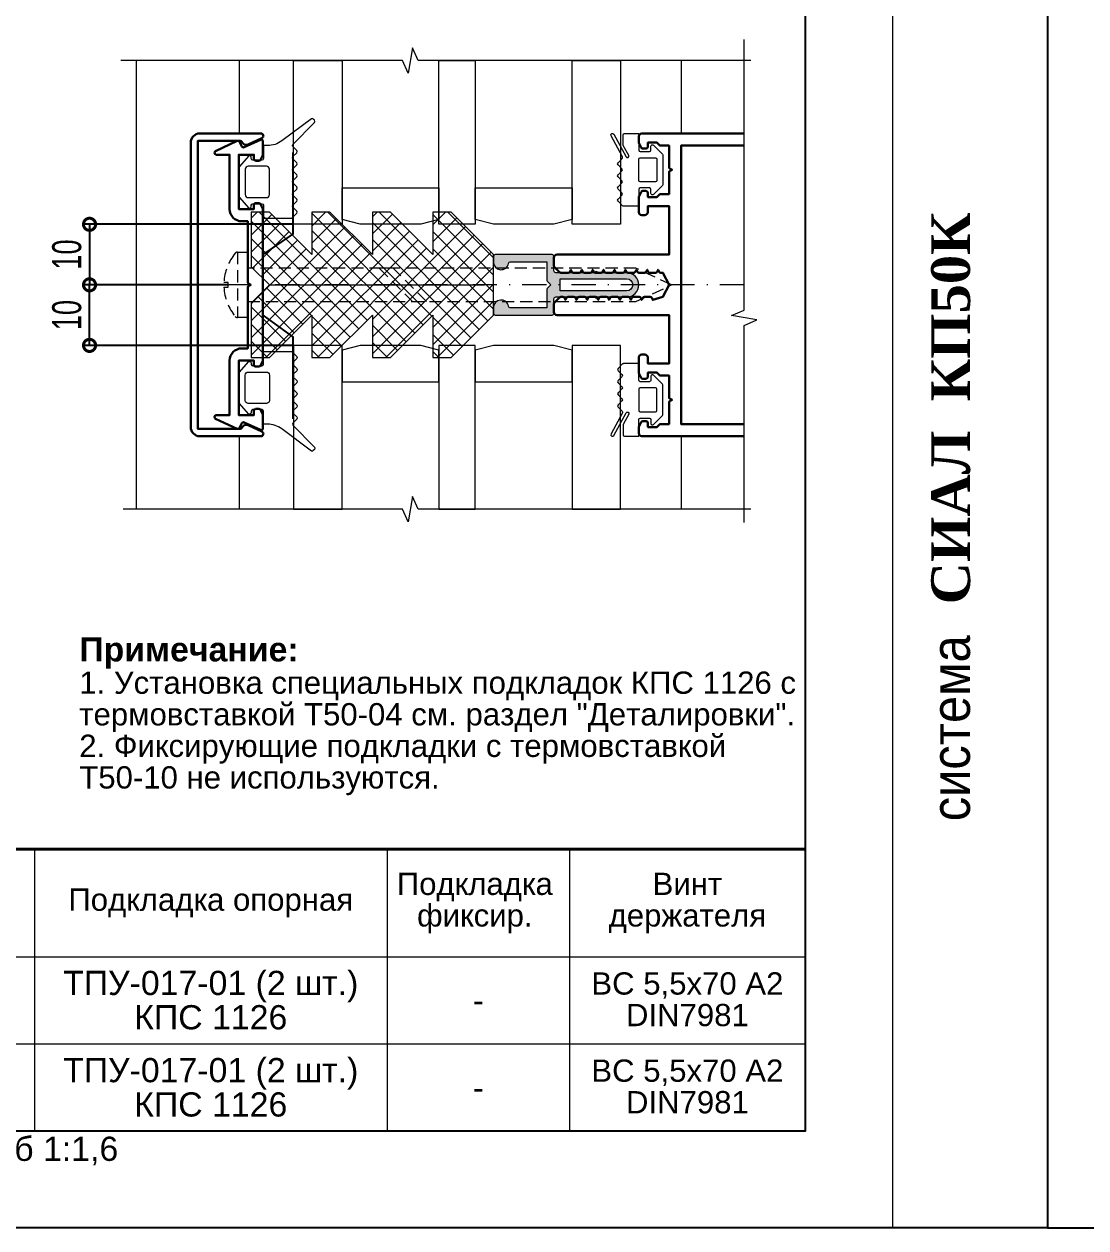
# Model space of a CAD drawing. Extents: x -37 to 8820, y -336 to 478.
# Drawn here: x 2624.4 to 2734, y 0 to 124.3 of the extents above; entities that cross this region are included whole.
import ezdxf
from ezdxf.enums import TextEntityAlignment as Align

# ---------------------------------------------------------------- set-up
doc = ezdxf.new("R2010")
doc.units = 0
doc.header["$LTSCALE"] = 5
doc.linetypes.add('DASHDOT', pattern=[1, 0.5, -0.25, 0, -0.25])
doc.linetypes.add('HIDDEN', pattern=[0.375, 0.25, -0.125])
doc.layers.get('0').update_dxf_attribs({"linetype": 'CONTINUOUS', "lineweight": 30})
doc.layers.get('DEFPOINTS').update_dxf_attribs({"linetype": 'CONTINUOUS'})
for name, color, linetype, lineweight in [('1', 6, 'DASHDOT', 13), ('2', 3, 'HIDDEN', 13), ('Dimentions', 5, 'CONTINUOUS', 15), ('Glass', 5, 'CONTINUOUS', 20), ('Герлен', 7, 'CONTINUOUS', 60), ('Зигзаг', 1, 'CONTINUOUS', 15), ('Конструкции', 252, 'CONTINUOUS', 20), ('Рамки', 1, 'CONTINUOUS', 15), ('Текстовый', 7, 'CONTINUOUS', 9), ('Уплотнители', 1, 'CONTINUOUS', 20), ('Штриховка', 1, 'CONTINUOUS', 5)]:
    doc.layers.add(name, color=color, linetype=linetype, lineweight=lineweight)
doc.layers.add('Скрытые', color=14, linetype='CONTINUOUS', plot=False)
doc.styles.add('3', font='RUSS.SHX', dxfattribs={"width": 0.7, "height": 3})
doc.styles.add('Каталожный', font='arial.ttf', dxfattribs={"height": 2.5})
doc.styles.add('Фирм', font='arial.ttf', dxfattribs={"height": 3.5})
doc.styles.add('Фирм5', font='timesbd.ttf', dxfattribs={"height": 4})
doc.dimstyles.new('MX1_6', dxfattribs={"dimtxt": 3, "dimasz": 2.5, "dimexe": 0.5, "dimexo": 0, "dimgap": 0.8, "dimtad": 1, "dimlfac": 1.6, "dimdsep": 46, "dimtxsty": '3', "dimcen": 0, "dimclrd": 256, "dimclre": 256, "dimclrt": 256, "dimaunit": 1, "dimadec": 0, "dimazin": 0, "dimtfac": 1, "dimtmove": 0, "dimatfit": 1, "dimfxl": 1, "dimtvp": 1, "dimtolj": 1, "dimtzin": 0, "dimarcsym": 0})

# ---------------------------------------------------------------- blocks, each defined once
blk = doc.blocks.new('_DotSmall')
at = {"color": 0, "linetype": 'ByBlock', "const_width": 0.5}
blk.add_lwpolyline([(-0.0625, 0, 1), (0.0625, 0, 1)], format="xyb", close=True, dxfattribs=at)
blk = doc.blocks.new('*D1209')
at = {"layer": 'DEFPOINTS', "color": 0, "linetype": 'Continuous', "transparency": 16777216}
for p in [(2652.19, 103.6), (2631.12, 97.35), (2645.31, 97.35)]:
    blk.add_point(p, dxfattribs=at)
at = {"layer": 'Dimentions', "linetype": 'Continuous', "lineweight": -2, "transparency": 16777216}
for p, q in [((2652.19, 103.6), (2630.62, 103.6)), ((2631.12, 103.6), (2631.12, 97.35)), ((2645.31, 97.35), (2630.62, 97.35))]:
    blk.add_line(p, q, dxfattribs=at)
at = {"layer": 'Dimentions', "linetype": 'Continuous', "lineweight": -2, "transparency": 16777216, "xscale": 2.5, "yscale": 2.5, "zscale": 2.5}
for p, rotation in [((2631.12, 103.6), 90), ((2631.12, 97.35), 270)]:
    blk.add_blockref('_DotSmall', p, dxfattribs=dict(at, rotation=rotation))
at = {"layer": 'Dimentions', "linetype": 'Continuous', "transparency": 16777216, "insert": (2628.78, 100.48), "char_height": 3, "attachment_point": 5, "rotation": 90, "style": '3'}
blk.add_mtext('\\A1;10', dxfattribs=at)
blk = doc.blocks.new('*D218')
at = {"layer": 'DEFPOINTS', "color": 0, "linetype": 'Continuous', "transparency": 16777216}
for p in [(2631.12, 97.35), (2645.31, 97.35), (2652.19, 91.1)]:
    blk.add_point(p, dxfattribs=at)
at = {"layer": 'Dimentions', "linetype": 'Continuous', "lineweight": -2, "transparency": 16777216}
for p, q in [((2645.31, 97.35), (2630.62, 97.35)), ((2631.12, 91.1), (2631.12, 97.35)), ((2652.19, 91.1), (2630.62, 91.1))]:
    blk.add_line(p, q, dxfattribs=at)
at = {"layer": 'Dimentions', "linetype": 'Continuous', "lineweight": -2, "transparency": 16777216, "xscale": 2.5, "yscale": 2.5, "zscale": 2.5}
for p, rotation in [((2631.12, 97.35), 90), ((2631.12, 91.1), 270)]:
    blk.add_blockref('_DotSmall', p, dxfattribs=dict(at, rotation=rotation))
at = {"layer": 'Dimentions', "linetype": 'Continuous', "transparency": 16777216, "insert": (2628.78, 94.23), "char_height": 3, "attachment_point": 5, "rotation": 90, "style": '3'}
blk.add_mtext('\\A1;10', dxfattribs=at)

msp = doc.modelspace()

# ---------------------------------------------------------------- hatches: boundary and pattern name
at = {"layer": 'Штриховка', "lineweight": 5}
h = msp.add_hatch(dxfattribs=at)
h.set_pattern_fill('NET', color=256, scale=10, angle=-45, style=0)
h.set_pattern_definition([(315, (5360.2873, 5173.15), (0.88388348, 0.88388348), []), (45, (5360.2873, 5173.15), (-0.88388348, 0.88388348), [])])
h.paths.add_polyline_path([(2647.8145, 95.476), (2647.8145, 89.851), (2649.6895, 89.851), (2654.0645, 94.226), (2654.0645, 89.851), (2655.9395, 89.851), (2660.3145, 94.226), (2660.3145, 89.851), (2662.1895, 89.851), (2666.5645, 94.226), (2666.5645, 89.851), (2668.4395, 89.851), (2672.8145, 94.226), (2672.8145, 100.476), (2668.4395, 104.851), (2666.5645, 104.851), (2666.5645, 100.476), (2662.1895, 104.851), (2660.3145, 104.851), (2660.3145, 100.476), (2655.9395, 104.851), (2654.0645, 104.851), (2654.0645, 100.476), (2649.6895, 104.851), (2647.8145, 104.851), (2647.8145, 99.226), (2649.6895, 97.351)])
at = {"layer": 'Штриховка'}
h = msp.add_hatch(color=256, dxfattribs=at)
edge = h.paths.add_edge_path(flags=16)
edge.add_line((2679.6867, 97.976), (2686.5617, 97.976))
edge.add_arc((2686.5617, 97.351), 0.625, -90, 90, ccw=False)
edge.add_line((2686.5617, 96.726), (2679.6867, 96.726))
edge.add_line((2679.6867, 96.726), (2679.6867, 97.976))
edge = h.paths.add_edge_path()
edge.add_arc((2673.5929, 95.0072), 0.7812, 9.281799, 180)
edge.add_line((2672.8117, 95.0072), (2672.8117, 94.4135))
edge.add_arc((2672.9992, 94.4135), 0.1875, 180, 270)
edge.add_line((2672.9992, 94.226), (2678.8742, 94.226))
edge.add_arc((2678.8742, 94.4135), 0.1875, 270, 360)
edge.add_line((2679.0617, 94.4135), (2679.0617, 95.9135))
edge.add_arc((2679.2492, 95.9135), 0.1875, 90, 180, ccw=False)
edge.add_line((2679.2492, 96.101), (2683.3117, 96.101))
edge.add_arc((2683.4367, 96.101), 0.125, 180, 360)
edge.add_line((2683.5617, 96.101), (2686.5617, 96.101))
edge.add_arc((2686.5617, 97.351), 1.25, 270, 450)
edge.add_line((2686.5617, 98.601), (2683.5617, 98.601))
edge.add_arc((2683.4367, 98.601), 0.125, 0, 180)
edge.add_line((2683.3117, 98.601), (2679.2492, 98.601))
edge.add_arc((2679.2492, 98.7885), 0.1875, 180, 270, ccw=False)
edge.add_line((2679.0617, 98.7885), (2679.0617, 100.2885))
edge.add_arc((2678.8742, 100.2885), 0.1875, 0, 90)
edge.add_line((2678.8742, 100.476), (2672.9992, 100.476))
edge.add_arc((2672.9992, 100.2885), 0.1875, 90, 180)
edge.add_line((2672.8117, 100.2885), (2672.8117, 99.6947))
edge.add_arc((2673.5929, 99.6947), 0.7812, 180, 350.718201)
edge.add_arc((2674.549, 99.5385), 0.1875, 90, 170.718201, ccw=False)
edge.add_line((2674.549, 99.726), (2678.3117, 99.726))
edge.add_line((2678.3117, 99.726), (2678.3117, 97.8662))
edge.add_arc((2678.4992, 97.8662), 0.1875, 180, 225)
edge.add_line((2678.3666, 97.7336), (2678.7492, 97.351))
edge.add_line((2678.7492, 97.351), (2678.3666, 96.9684))
edge.add_arc((2678.4992, 96.8358), 0.1875, 135, 180)
edge.add_line((2678.3117, 96.8358), (2678.3117, 94.976))
edge.add_line((2678.3117, 94.976), (2674.549, 94.976))
edge.add_arc((2674.549, 95.1635), 0.1875, 189.281799, 270, ccw=False)

# ---------------------------------------------------------------- linework, layer by layer
for points in [[(2641.5617, 82.6635), (2641.5617, 112.0385, -0.41421356), (2642.4992, 112.976), (2648.8117, 112.976, -0.80258485), (2648.9173, 112.4994), (2647.4807, 111.8295, -0.40155944), (2646.9076, 112.0241, 0.27973928), (2646.575, 112.226), (2642.3117, 112.226), (2642.3117, 82.476), (2646.575, 82.476, 0.27973928), (2646.9076, 82.6779, -0.40155944), (2647.4807, 82.8725), (2648.9173, 82.2026, -0.80258485), (2648.8117, 81.726), (2642.4992, 81.726, -0.41421356)], [(2649.0165, 89.5828, -0.11643382), (2648.9967, 89.4989), (2648.7558, 89.0171, -0.28407904), (2648.5881, 88.9135), (2648.2665, 88.9135, -0.41421356), (2648.079, 89.101), (2648.079, 89.5385), (2646.5165, 89.5385), (2646.5165, 83.9135), (2648.079, 83.9135), (2648.079, 84.351, -0.41421356), (2648.2665, 84.5385), (2648.5881, 84.5385, -0.28407904), (2648.7558, 84.4348), (2648.9967, 83.9531, -0.11643382), (2649.0165, 83.8692), (2649.0165, 82.5385, -0.54861879), (2648.7498, 82.3686), (2647.0809, 83.1468, 0.41421356), (2646.8318, 83.0561), (2646.6117, 82.5843, -0.41421356), (2646.3626, 82.4936), (2644.1248, 83.5371, -0.29147342), (2644.0165, 83.707), (2644.0165, 83.726, -0.41421356), (2644.204, 83.9135), (2645.579, 83.9135), (2645.579, 89.5385, -0.41421356), (2646.829, 90.7885), (2647.454, 90.7885), (2647.454, 97.0789, -0.28407904), (2647.5577, 97.2466), (2647.7665, 97.351), (2647.5577, 97.4554, -0.28407904), (2647.454, 97.6231), (2647.454, 103.9135), (2646.829, 103.9135, -0.41421356), (2645.579, 105.1635), (2645.579, 110.7885), (2644.204, 110.7885, -0.41421356), (2644.0165, 110.976), (2644.0165, 110.995, -0.29147342), (2644.1248, 111.1649), (2646.3626, 112.2084, -0.41421356), (2646.6117, 112.1177), (2646.8318, 111.6459, 0.41421356), (2647.0809, 111.5552), (2648.7498, 112.3334, -0.54861879), (2649.0165, 112.1635), (2649.0165, 110.8328, -0.11643382), (2648.9967, 110.7489), (2648.7558, 110.2671, -0.28407904), (2648.5881, 110.1635), (2648.2665, 110.1635, -0.41421356), (2648.079, 110.351), (2648.079, 110.7885), (2646.5165, 110.7885), (2646.5165, 105.1635), (2648.079, 105.1635), (2648.079, 105.601, -0.41421356), (2648.2665, 105.7885), (2648.5881, 105.7885, -0.28407904), (2648.7558, 105.6848), (2648.9967, 105.2031, -0.11643382), (2649.0165, 105.1192)]]:
    msp.add_lwpolyline(points, format="xyb", close=True)
msp.add_lwpolyline([(2698.6768, 81.726), (2688.1242, 81.726, -0.41421356), (2687.8117, 82.0385), (2687.8117, 82.6192, -0.11643382), (2687.8315, 82.7031), (2688.0723, 83.1848, -0.28407904), (2688.2401, 83.2885), (2688.5617, 83.2885, -0.41421356), (2688.7492, 83.101), (2688.7492, 82.6635), (2689.6867, 82.6635), (2689.9443, 82.9211, -0.19891237), (2690.0768, 82.976), (2690.9367, 82.976), (2690.9367, 85.2039, -0.28407904), (2691.0403, 85.3716), (2691.2492, 85.476), (2691.0403, 85.5804, -0.28407904), (2690.9367, 85.7481), (2690.9367, 87.976), (2690.0768, 87.976, -0.19891237), (2689.9443, 88.0309), (2689.6867, 88.2885), (2688.7492, 88.2885), (2688.7492, 87.851, -0.41421356), (2688.5617, 87.6635), (2688.2401, 87.6635, -0.28407904), (2688.0723, 87.7671), (2687.8315, 88.2489, -0.11643382), (2687.8117, 88.3328), (2687.8117, 89.851, -0.41421356), (2688.1242, 90.1635), (2688.4367, 90.1635, -0.41421356), (2688.7492, 89.851), (2688.7492, 89.226), (2690.9367, 89.226), (2690.9367, 94.226), (2679.3742, 94.226, -0.41421356), (2679.0617, 94.5385), (2679.0617, 95.3983, -0.19891237), (2679.1166, 95.5309), (2679.6318, 96.0461, -0.19891237), (2679.7643, 96.101), (2679.977, 96.101, -0.28407904), (2680.1447, 95.9973), (2680.2492, 95.7885), (2680.3536, 95.9973, -0.28407904), (2680.5213, 96.101), (2681.102, 96.101, -0.28407904), (2681.2697, 95.9973), (2681.3742, 95.7885), (2681.4786, 95.9973, -0.28407904), (2681.6463, 96.101), (2682.227, 96.101, -0.28407904), (2682.3947, 95.9973), (2682.4992, 95.7885), (2682.6036, 95.9973, -0.28407904), (2682.7713, 96.101), (2683.352, 96.101, -0.28407904), (2683.5197, 95.9973), (2683.6242, 95.7885), (2683.7286, 95.9973, -0.28407904), (2683.8963, 96.101), (2684.477, 96.101, -0.28407904), (2684.6447, 95.9973), (2684.7492, 95.7885), (2684.8536, 95.9973, -0.28407904), (2685.0213, 96.101), (2685.602, 96.101, -0.28407904), (2685.7697, 95.9973), (2685.8742, 95.7885), (2685.9786, 95.9973, -0.28407904), (2686.1463, 96.101), (2686.727, 96.101, -0.28407904), (2686.8947, 95.9973), (2686.9992, 95.7885), (2687.1036, 95.9973, -0.28407904), (2687.2713, 96.101), (2687.852, 96.101, -0.28407904), (2688.0197, 95.9973), (2688.1242, 95.7885), (2688.2286, 95.9973, -0.28407904), (2688.3963, 96.101), (2688.977, 96.101, -0.28407904), (2689.1447, 95.9973), (2689.2492, 95.7885), (2690.3117, 96.101), (2690.9367, 97.351), (2690.3117, 98.601), (2690.0838, 98.601, -0.28407904), (2689.9161, 98.7046), (2689.8117, 98.9135), (2689.7072, 98.7046, -0.28407904), (2689.5395, 98.601), (2688.9588, 98.601, -0.28407904), (2688.7911, 98.7046), (2688.6867, 98.9135), (2688.5822, 98.7046, -0.28407904), (2688.4145, 98.601), (2687.8338, 98.601, -0.28407904), (2687.6661, 98.7046), (2687.5617, 98.9135), (2687.4572, 98.7046, -0.28407904), (2687.2895, 98.601), (2686.7088, 98.601, -0.28407904), (2686.5411, 98.7046), (2686.4367, 98.9135), (2686.3322, 98.7046, -0.28407904), (2686.1645, 98.601), (2685.5838, 98.601, -0.28407904), (2685.4161, 98.7046), (2685.3117, 98.9135), (2685.2072, 98.7046, -0.28407904), (2685.0395, 98.601), (2684.4588, 98.601, -0.28407904), (2684.2911, 98.7046), (2684.1867, 98.9135), (2684.0822, 98.7046, -0.28407904), (2683.9145, 98.601), (2683.3338, 98.601, -0.28407904), (2683.1661, 98.7046), (2683.0617, 98.9135), (2682.9572, 98.7046, -0.28407904), (2682.7895, 98.601), (2682.2088, 98.601, -0.28407904), (2682.0411, 98.7046), (2681.9367, 98.9135), (2681.8322, 98.7046, -0.28407904), (2681.6645, 98.601), (2681.0838, 98.601, -0.28407904), (2680.9161, 98.7046), (2680.8117, 98.9135), (2680.7072, 98.7046, -0.28407904), (2680.5395, 98.601), (2679.7643, 98.601, -0.19891237), (2679.6318, 98.6559), (2679.1166, 99.1711, -0.19891237), (2679.0617, 99.3037), (2679.0617, 100.1635, -0.41421356), (2679.3742, 100.476), (2690.9367, 100.476), (2690.9367, 105.476), (2688.7492, 105.476), (2688.7492, 104.851, -0.41421356), (2688.4367, 104.5385), (2688.1242, 104.5385, -0.41421356), (2687.8117, 104.851), (2687.8117, 106.3692, -0.11643382), (2687.8315, 106.4531), (2688.0723, 106.9348, -0.28407904), (2688.2401, 107.0385), (2688.5617, 107.0385, -0.41421356), (2688.7492, 106.851), (2688.7492, 106.4135), (2689.6867, 106.4135), (2689.9443, 106.6711, -0.19891237), (2690.0768, 106.726), (2690.9367, 106.726), (2690.9367, 108.9539, -0.28407904), (2691.0403, 109.1216), (2691.2492, 109.226), (2691.0403, 109.3304, -0.28407904), (2690.9367, 109.4981), (2690.9367, 111.726), (2690.0768, 111.726, -0.19891237), (2689.9443, 111.7809), (2689.6867, 112.0385), (2688.7492, 112.0385), (2688.7492, 111.601, -0.41421356), (2688.5617, 111.4135), (2688.2401, 111.4135, -0.28407904), (2688.0723, 111.5171), (2687.8315, 111.9989, -0.11643382), (2687.8117, 112.0828), (2687.8117, 112.6635, -0.41421356), (2688.1242, 112.976), (2698.6768, 112.976)], format="xyb")
msp.add_lwpolyline([(2698.6768, 82.976), (2692.1867, 82.976), (2692.1867, 111.726), (2698.6768, 111.726)])
at = {"layer": '1'}
msp.add_line((2698.6768, 97.351), (2645.3117, 97.351), dxfattribs=at)
at = {"layer": '2'}
msp.add_line((2646.398, 100.726), (2646.398, 93.976), dxfattribs=at)
msp.add_lwpolyline([(2644.9912, 97.5966, -0.16184886), (2646.157, 100.6124, -0.22388754), (2646.398, 100.726), (2647.4541, 100.726), (2647.4541, 93.976), (2646.398, 93.976, -0.22388754), (2646.157, 94.0896, -0.16184886), (2644.9912, 97.1054), (2645.4289, 97.1054), (2645.4289, 97.5966)], format="xyb", close=True, dxfattribs=at)
for points in [[(2647.4541, 95.6322), (2687.5182, 95.6322), (2691.2041, 97.351), (2687.5182, 99.0697), (2647.4541, 99.0697)], [(2661.024, 99.0697), (2664.4615, 95.6322), (2665.8937, 95.6322), (2662.4562, 99.0697)]]:
    msp.add_lwpolyline(points, close=True, dxfattribs=at)
at = {"layer": 'Dimentions', "linetype": 'Continuous'}
msp.add_line((2714, 297), (2714, 0), dxfattribs=at)
at = {"layer": 'Glass'}
for points in [[(2652.1867, 103.601), (2652.1867, 120.5062), (2657.1867, 120.5062), (2657.1867, 103.601)], [(2670.9367, 120.5062), (2670.9367, 103.601), (2667.1867, 103.601), (2667.1867, 120.5062)], [(2680.9367, 103.601), (2680.9367, 120.5062), (2685.9367, 120.5062), (2685.9367, 103.601)], [(2657.1867, 104.1034), (2657.1867, 107.351), (2667.1867, 107.351), (2667.1867, 104.1034), (2665.3117, 103.601), (2659.0617, 103.601)], [(2670.9367, 104.1034), (2670.9367, 107.351), (2680.9367, 107.351), (2680.9367, 104.1034), (2679.0617, 103.601), (2672.8117, 103.601)], [(2652.1867, 91.101), (2652.1867, 74.1958), (2657.1867, 74.1958), (2657.1867, 91.101)], [(2657.1867, 90.5986), (2657.1867, 87.351), (2667.1867, 87.351), (2667.1867, 90.5986), (2665.3117, 91.101), (2659.0617, 91.101)], [(2670.9367, 74.1958), (2670.9367, 91.101), (2667.1867, 91.101), (2667.1867, 74.1958)], [(2670.9367, 90.5986), (2670.9367, 87.351), (2680.9367, 87.351), (2680.9367, 90.5986), (2679.0617, 91.101), (2672.8117, 91.101)], [(2680.9367, 91.101), (2680.9367, 74.1958), (2685.9367, 74.1958), (2685.9367, 91.101)]]:
    msp.add_lwpolyline(points, close=True, dxfattribs=at)
at = {"layer": 'Герлен', "lineweight": 40}
msp.add_line((2540, 39.0868), (2705, 39.0868), dxfattribs=at)
at = {"layer": 'Герлен', "ltscale": 2, "const_width": 0.1875}
msp.add_lwpolyline([(2652.1263, 83.5004), (2652.1263, 91.9685), (2649.0165, 94.226), (2649.0165, 100.476), (2652.1263, 102.5997), (2652.1263, 111.0454)], dxfattribs=at)
at = {"layer": 'Зигзаг'}
for points in [[(2699.3938, 120.5062), (2665.0264, 120.5062), (2664.4455, 121.8241), (2664.0099, 119.2114), (2663.4274, 120.5062), (2634.3607, 120.5062)], [(2698.6768, 72.8029), (2698.6768, 93.1551), (2699.9947, 93.736), (2697.382, 94.1716), (2698.6768, 94.7541), (2698.6768, 122.6808)], [(2699.3938, 74.1958), (2665.0264, 74.1958), (2664.4455, 75.5137), (2664.0099, 72.901), (2663.4274, 74.1958), (2634.577, 74.1958)]]:
    msp.add_lwpolyline(points, dxfattribs=at)
at = {"layer": 'Конструкции'}
for p, q in [((2646.5617, 120.5062), (2646.5617, 112.976)), ((2692.1867, 120.5062), (2692.1867, 112.976)), ((2646.5617, 81.726), (2646.5617, 74.1958)), ((2692.1867, 81.726), (2692.1867, 74.1958))]:
    msp.add_line(p, q, dxfattribs=at)
msp.add_lwpolyline([(2635.9367, 120.5062), (2635.9367, 74.1958)], dxfattribs=at)
at = {"layer": 'Рамки'}
for p, q in [((2625.4215, 39.0868), (2625.4215, 10)), ((2661.8394, 39.0868), (2661.8394, 10)), ((2680.6601, 39.0868), (2680.6601, 10)), ((2540, 28), (2705, 28)), ((2540, 19), (2705, 19)), ((2540, 10), (2705, 10))]:
    msp.add_line(p, q, dxfattribs=at)
at = {"layer": 'Скрытые', "linetype": 'Continuous'}
for points in [[(2520, 297), (2730, 297), (2730, 0), (2520, 0)], [(2940, 297), (2730, 297), (2730, 0), (2940, 0)], [(2540, 10), (2540, 287), (2705, 287), (2705, 10)]]:
    msp.add_lwpolyline(points, close=True, dxfattribs=at)
at = {"layer": 'Уплотнители'}
msp.add_line((2649.6895, 97.351), (2671.877, 97.351), dxfattribs=at)
for points in [[(2647.8117, 105.5697, -0.41421356), (2647.9679, 105.726), (2648.9054, 105.726, -0.41421356), (2649.0617, 105.5697), (2649.0617, 104.226), (2651.9496, 104.226, 0.19891237), (2652.038, 104.2626), (2652.5159, 104.7405, 0.41421356), (2652.5159, 104.9615), (2652.1119, 105.3655, -0.41421356), (2652.1119, 105.5865), (2652.5159, 105.9905, 0.41421356), (2652.5159, 106.2115), (2652.1119, 106.6155, -0.41421356), (2652.1119, 106.8365), (2652.5159, 107.2405, 0.41421356), (2652.5159, 107.4615), (2652.1119, 107.8655, -0.41421356), (2652.1119, 108.0865), (2652.5159, 108.4905, 0.41421356), (2652.5159, 108.7115), (2652.1119, 109.1155, -0.41421356), (2652.1119, 109.3365), (2652.5159, 109.7405, 0.41421356), (2652.5159, 109.9615), (2652.1119, 110.3655, -0.41421356), (2652.1119, 110.5865), (2652.5159, 110.9905, 0.41421356), (2652.5159, 111.2115), (2652.1119, 111.6155, -0.41421356), (2652.1119, 111.8365), (2654.3262, 114.1155, 0.41421356), (2654.3262, 114.3365), (2654.1949, 114.4678, 0.29253821), (2654.0304, 114.5039), (2650.9772, 112.2231, -0.16178775), (2649.481, 111.726), (2649.0617, 111.726), (2649.0617, 110.3822, -0.41421356), (2648.9054, 110.226), (2647.9679, 110.226, -0.41421356), (2647.8117, 110.3822), (2647.8117, 110.5385, 0.66858666), (2647.5448, 110.6489), (2646.6073, 109.5842, 0.19861919), (2646.5617, 109.4739), (2646.5617, 106.4781, 0.19861919), (2646.6073, 106.3678), (2647.5448, 105.3031, 0.66858666), (2647.8117, 105.4135)], [(2686.7725, 110.7068), (2686.2056, 111.7518, -0.12491271), (2686.1867, 111.8263), (2686.1867, 112.8197, -0.41421356), (2686.3429, 112.976), (2687.8117, 112.976), (2687.8117, 111.2572, 0.41421356), (2687.9679, 111.101), (2688.9054, 111.101, 0.41421356), (2689.0617, 111.2572), (2689.0617, 111.6635, -0.66858666), (2689.3285, 111.7739), (2690.266, 110.8342, -0.19861919), (2690.3117, 110.7239), (2690.3117, 107.7281, -0.19861919), (2690.266, 107.6178), (2689.3285, 106.6781, -0.66858666), (2689.0617, 106.7885), (2689.0617, 107.1947, 0.41421356), (2688.9054, 107.351), (2687.9679, 107.351, 0.41421356), (2687.8117, 107.1947), (2687.8117, 105.476), (2686.2514, 105.476, -0.19891237), (2686.1409, 105.5218), (2685.6722, 105.9905, -0.41421356), (2685.6722, 106.2115), (2686.0762, 106.6155, 0.41421356), (2686.0762, 106.8365), (2685.6722, 107.2405, -0.41421356), (2685.6722, 107.4615), (2686.0762, 107.8655, 0.41421356), (2686.0762, 108.0865), (2685.6722, 108.4905, -0.41421356), (2685.6722, 108.7115), (2686.0762, 109.1155, 0.41421356), (2686.0762, 109.3365), (2685.6722, 109.7405, -0.41421356), (2685.6722, 109.9615), (2686.1042, 110.3935, 0.33207606), (2686.1311, 110.5785), (2684.9556, 112.7452, -1), (2685.2303, 112.8943), (2686.4979, 110.5577, 1)], [(2647.1867, 109.2885), (2647.1867, 106.6635, 0.41421356), (2647.4992, 106.351), (2649.3742, 106.351, 0.41421356), (2649.6867, 106.6635), (2649.6867, 109.2885, 0.41421356), (2649.3742, 109.601), (2647.4992, 109.601, 0.41421356)], [(2689.6867, 110.3197), (2689.6867, 108.1322, -0.41421356), (2689.5304, 107.976), (2687.9679, 107.976, -0.41421356), (2687.8117, 108.1322), (2687.8117, 110.3197, -0.41421356), (2687.9679, 110.476), (2689.5304, 110.476, -0.41421356)], [(2674.3639, 95.1333, 0.92211283), (2672.8117, 95.0072), (2672.8117, 94.4135, 0.41421356), (2672.9992, 94.226), (2678.8742, 94.226, 0.41421356), (2679.0617, 94.4135), (2679.0617, 95.9135, -0.41421356), (2679.2492, 96.101), (2683.3117, 96.101, 1), (2683.5617, 96.101), (2686.5617, 96.101, 1), (2686.5617, 98.601), (2683.5617, 98.601, 1), (2683.3117, 98.601), (2679.2492, 98.601, -0.41421356), (2679.0617, 98.7885), (2679.0617, 100.2885, 0.41421356), (2678.8742, 100.476), (2672.9992, 100.476, 0.41421356), (2672.8117, 100.2885), (2672.8117, 99.6947, 0.92211283), (2674.3639, 99.5687, -0.36752318), (2674.549, 99.726), (2678.3117, 99.726), (2678.3117, 97.8662, 0.19891237), (2678.3666, 97.7336), (2678.7492, 97.351), (2678.3666, 96.9684, 0.19891237), (2678.3117, 96.8358), (2678.3117, 94.976), (2674.549, 94.976, -0.36752318)], [(2679.6867, 97.976), (2686.5617, 97.976, -1), (2686.5617, 96.726), (2679.6867, 96.726)], [(2647.8117, 89.1322, 0.41421356), (2647.9679, 88.976), (2648.9054, 88.976, 0.41421356), (2649.0617, 89.1322), (2649.0617, 90.476), (2651.9496, 90.476, -0.19891237), (2652.038, 90.4394), (2652.5159, 89.9615, -0.41421356), (2652.5159, 89.7405), (2652.1119, 89.3365, 0.41421356), (2652.1119, 89.1155), (2652.5159, 88.7115, -0.41421356), (2652.5159, 88.4905), (2652.1119, 88.0865, 0.41421356), (2652.1119, 87.8655), (2652.5159, 87.4615, -0.41421356), (2652.5159, 87.2405), (2652.1119, 86.8365, 0.41421356), (2652.1119, 86.6155), (2652.5159, 86.2115, -0.41421356), (2652.5159, 85.9905), (2652.1119, 85.5865, 0.41421356), (2652.1119, 85.3655), (2652.5159, 84.9615, -0.41421356), (2652.5159, 84.7405), (2652.1119, 84.3365, 0.41421356), (2652.1119, 84.1155), (2652.5159, 83.7115, -0.41421356), (2652.5159, 83.4905), (2652.1119, 83.0865, 0.41421356), (2652.1119, 82.8655), (2654.3262, 80.5865, -0.41421356), (2654.3262, 80.3655), (2654.1949, 80.2342, -0.29253821), (2654.0304, 80.1981), (2650.9772, 82.4789, 0.16178775), (2649.481, 82.976), (2649.0617, 82.976), (2649.0617, 84.3197, 0.41421356), (2648.9054, 84.476), (2647.9679, 84.476, 0.41421356), (2647.8117, 84.3197), (2647.8117, 84.1635, -0.66858666), (2647.5448, 84.0531), (2646.6073, 85.1178, -0.19861919), (2646.5617, 85.2281), (2646.5617, 88.2239, -0.19861919), (2646.6073, 88.3342), (2647.5448, 89.3989, -0.66858666), (2647.8117, 89.2885)], [(2647.1867, 85.4135), (2647.1867, 88.0385, -0.41421356), (2647.4992, 88.351), (2649.3742, 88.351, -0.41421356), (2649.6867, 88.0385), (2649.6867, 85.4135, -0.41421356), (2649.3742, 85.101), (2647.4992, 85.101, -0.41421356)], [(2686.7725, 83.9952), (2686.2056, 82.9502, 0.12491271), (2686.1867, 82.8757), (2686.1867, 81.8822, 0.41421356), (2686.3429, 81.726), (2687.8117, 81.726), (2687.8117, 83.4447, -0.41421356), (2687.9679, 83.601), (2688.9054, 83.601, -0.41421356), (2689.0617, 83.4447), (2689.0617, 83.0385, 0.66858666), (2689.3285, 82.9281), (2690.266, 83.8678, 0.19861919), (2690.3117, 83.9781), (2690.3117, 86.9739, 0.19861919), (2690.266, 87.0842), (2689.3285, 88.0239, 0.66858666), (2689.0617, 87.9135), (2689.0617, 87.5072, -0.41421356), (2688.9054, 87.351), (2687.9679, 87.351, -0.41421356), (2687.8117, 87.5072), (2687.8117, 89.226), (2686.2514, 89.226, 0.19891237), (2686.1409, 89.1802), (2685.6722, 88.7115, 0.41421356), (2685.6722, 88.4905), (2686.0762, 88.0865, -0.41421356), (2686.0762, 87.8655), (2685.6722, 87.4615, 0.41421356), (2685.6722, 87.2405), (2686.0762, 86.8365, -0.41421356), (2686.0762, 86.6155), (2685.6722, 86.2115, 0.41421356), (2685.6722, 85.9905), (2686.0762, 85.5865, -0.41421356), (2686.0762, 85.3655), (2685.6722, 84.9615, 0.41421356), (2685.6722, 84.7405), (2686.1042, 84.3085, -0.33207606), (2686.1311, 84.1235), (2684.9556, 81.9568, 1), (2685.2303, 81.8077), (2686.4979, 84.1443, -1)], [(2689.6867, 84.3822), (2689.6867, 86.5697, 0.41421356), (2689.5304, 86.726), (2687.9679, 86.726, 0.41421356), (2687.8117, 86.5697), (2687.8117, 84.3822, 0.41421356), (2687.9679, 84.226), (2689.5304, 84.226, 0.41421356)]]:
    msp.add_lwpolyline(points, format="xyb", close=True, dxfattribs=at)
msp.add_lwpolyline([(2647.8145, 95.476), (2647.8145, 89.851), (2649.6895, 89.851), (2654.0645, 94.226), (2654.0645, 89.851), (2655.9395, 89.851), (2660.3145, 94.226), (2660.3145, 89.851), (2662.1895, 89.851), (2666.5645, 94.226), (2666.5645, 89.851), (2668.4395, 89.851), (2672.8145, 94.226), (2672.8145, 100.476), (2668.4395, 104.851), (2666.5645, 104.851), (2666.5645, 100.476), (2662.1895, 104.851), (2660.3145, 104.851), (2660.3145, 100.476), (2655.9395, 104.851), (2654.0645, 104.851), (2654.0645, 100.476), (2649.6895, 104.851), (2647.8145, 104.851), (2647.8145, 99.226), (2649.6895, 97.351)], close=True, dxfattribs=at)

# ---------------------------------------------------------------- texts
at = {"layer": 'Скрытые', "linetype": 'Continuous', "insert": (2622.5, 7.9386), "char_height": 3.5, "width": 165, "attachment_point": 5, "style": 'Каталожный'}
msp.add_mtext('\\pxqc;{\\H0.71429x;масштаб 1:1,6}', dxfattribs=at)
at = {"layer": 'Текстовый', "style": 'Фирм5'}
msp.add_text('СИАЛ  КП50К', height=4, rotation=90, dxfattribs=at).set_placement((2722, 64.3724))
at = {"layer": 'Текстовый', "style": 'Фирм', "width": 0.9}
msp.add_text(' система ', height=4, rotation=90, dxfattribs=at).set_placement((2722, 51.5762), align=Align.CENTER)
at = {"layer": 'Текстовый', "linetype": 'Continuous', "line_spacing_factor": 0.85, "style": 'Каталожный'}
for s, insert, char_height, width, attachment_point in [('\\pxi-2,l2,r-2.0333,se1.0833,ql,t4;{\\fArial|b1|i0|c204|p34;Примечание:\\P\\pi0,l0,r0,s*,q*,tz;\\fArial|b0|i0|c204|p34;\\H0.92x;1. Установка специальных подкладок КПС 1126 с термовставкой Т50-04 см. раздел "Деталировки".\\P2. Фиксирующие подкладки с термовставкой T50-10 не используются.}', (2630.0588, 60.9759), 2.5, 74.941211, 1), ('Подкладка фиксир.', (2670.8888, 33.5434), 2.3, 19.542669, 5), ('Винт \\Pдержателя', (2692.8301, 33.5434), 2.3, 24.339882, 5), ('Подкладка опорная', (2643.6304, 33.5434), 2.3, 38.417903, 5), ('ТПУ-017-01 (2 шт.)\\PКПС 1126', (2643.6304, 23.5), 2.5, 38.417903, 5), ('ВС 5,5х70 А2\\PDIN7981', (2692.8301, 23.5897), 2.3, 24.339882, 5), ('-', (2671.2498, 23.5), 2.5, 18.820734, 5), ('ТПУ-017-01 (2 шт.)\\PКПС 1126', (2643.6304, 14.5), 2.5, 38.417903, 5), ('ВС 5,5х70 А2\\PDIN7981', (2692.8301, 14.5897), 2.3, 24.339882, 5), ('-', (2671.2498, 14.5), 2.5, 18.820734, 5)]:
    msp.add_mtext(s, dxfattribs=dict(at, insert=insert, char_height=char_height, width=width, attachment_point=attachment_point))

# ---------------------------------------------------------------- dimensions: what is measured, and where the dimension line sits
at = {"layer": 'Dimentions', "linetype": 'Continuous'}
for p1, angle, picture, middle in [((2652.1867, 103.601), 90, '*D1209', (2628.7794, 100.476)), ((2652.1867, 91.101), 270, '*D218', (2628.7794, 94.226))]:
    dim = msp.add_linear_dim(base=(2631.1222, 97.351), p1=p1, p2=(2645.3117, 97.351), angle=angle, dimstyle='MX1_6', override={"dimdec": 1, "dimblk1": 'DotSmall', "dimblk2": 'DotSmall', "dimsah": 1}, dxfattribs=at)
    dim.commit()
    dim.dimension.update_dxf_attribs({"geometry": picture, "text_midpoint": middle})

doc.saveas('drawing.dxf')
